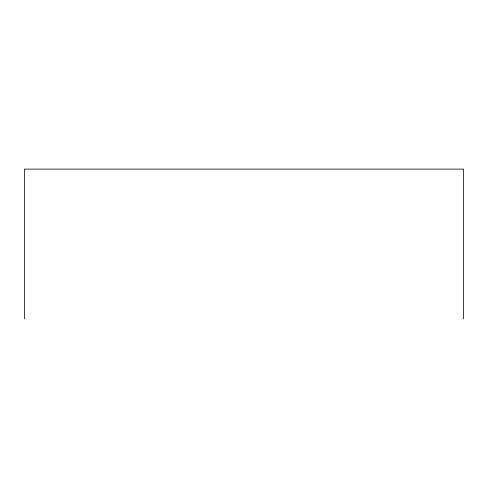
<?xml version="1.0" encoding="UTF-8"?>
<svg xmlns="http://www.w3.org/2000/svg" width="488" height="488" viewBox="0 0 488 488"><rect width="100%" height="100%" fill="white"/><g stroke="black" fill="none" stroke-linecap="round" stroke-linejoin="round"><path stroke-width="0.73" d="M463.6 318.896L463.6 169.104L24.4 169.104L24.4 318.896"/></g></svg>
